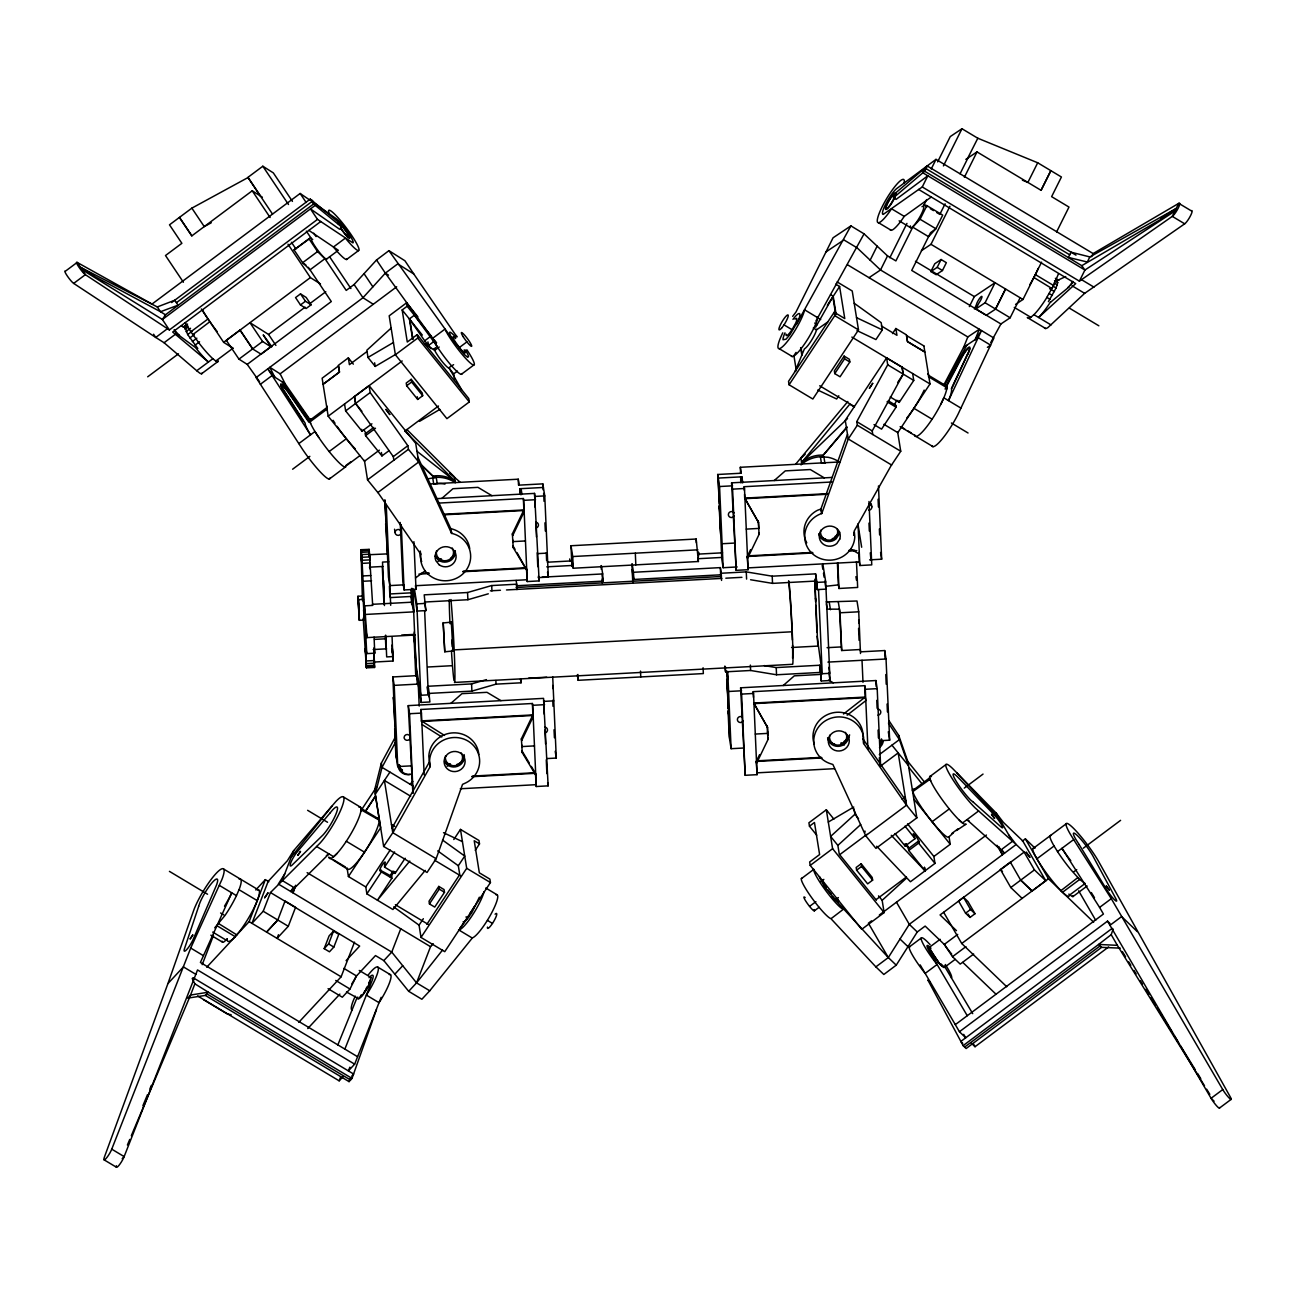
<?xml version="1.0" encoding="UTF-8"?>
<svg xmlns="http://www.w3.org/2000/svg" width="1296" height="1296" viewBox="0 0 1296 1296"><rect width="100%" height="100%" fill="white"/><g stroke="black" fill="none" stroke-linecap="round" stroke-linejoin="round"><path stroke-width="1.5" d="M420.017 551.513L420.017 555.514A25.078 23.992 -9.1 0 0 421.702 561.541M420.763 554.202L420.763 560.196A25.078 23.992 -9.1 0 0 460.841 575.618A25.078 23.992 -9.1 0 0 455.204 534.438L451.494 533.191L418.689 462.008L408.434 449.307L407.851 445.711L370.186 392.558L369.085 385.641L354.505 396.527L355.59 403.477L393.287 456.613L393.854 460.21L367.529 479.844L378.497 493.339L420.763 554.202L420.26 551.075M863.606 743.483L863.606 737.489A25.078 24.008 -9.1 0 0 823.527 722.066A25.078 24.008 -9.1 0 0 829.165 763.247L832.891 764.494L865.696 835.693L875.95 848.394L916.855 817.857L905.888 804.362L863.606 743.483L862.861 732.823A25.078 24.008 -9.1 0 0 832.34 712.93A25.078 24.008 -9.1 0 0 814.293 744.293M374.771 653.2L373.928 647.919L374.544 667.472L366.428 667.829L365.909 648.34L366.752 653.621L374.771 653.2L374.058 637.114M372.649 604.94L369.149 549.374L361.033 549.698L362.41 600.178M369.149 549.374L369.02 553.473M373.847 662.062L392.98 661.025L392.072 636.676M451.154 623.878L451.3 622.145L443.135 622.955L444.771 651.807L452.936 650.981L451.3 622.145M946.744 387.65L928.535 376.731L928.616 375.354A29.905 5.751 -59.1 0 0 927.709 373.961M946.631 389.318L946.825 386.273L928.616 375.354M360.823 811.393L361.017 808.331L379.226 819.25L379.031 822.312A29.905 5.735 -59 0 1 364.5 852.185A29.905 5.735 -59 0 1 347.944 869.341L347.053 867.964L348.413 876.533L365.78 886.95L366.881 893.867L392.915 909.5L425.234 870.377M965.763 824.321L956.545 830.509M312.725 239.42L312.19 239.063A12.539 1.75 53.2 0 0 311.866 240.845L312.773 242.66A12.539 1.75 53.2 0 0 320.647 253.838A12.539 1.75 53.2 0 0 326.576 259.087L326.673 258.568M904.09 183.011L904.284 182.201A25.078 4.811 -59.1 0 0 891.988 190.415A25.078 4.811 -59.1 0 0 877.311 219.915A25.078 4.811 -59.1 0 0 889.591 211.685L891.551 208.786L904.219 216.383L931.257 197.024M1048.415 301.693L1056.062 287.987L1057.73 282.577L1056.888 280.665L1065.717 276.566M395.507 736.776L381.348 763.133L374.609 789.993L361.276 810.146M388.12 553.862L369.02 554.72M392.98 661.025L392.024 645.019M444.771 651.807L443.232 622.566M479.342 897.205L471.728 912.87L459.724 928.357M816.658 329.281L816.124 331.177A12.539 2.414 -59.1 0 1 804.427 348.867L794.934 371.66M929.831 981.947L927.855 980.019L963.139 1045.629L1098.619 944.444L1111.207 934.659L1113.167 929.038M295.634 885.265L292.945 892.814L391.748 952.09L416.551 982.87L429.754 990.776L472.457 937.834A25.078 4.811 -59 0 0 490.957 914.182A25.078 4.811 -59 0 0 495.947 894.742M376.472 1009.584L352.01 1078.402L349.045 1081.625L205.319 995.425L187.693 998.147M436.136 858.73L462.542 784.372L466.123 782.719A25.078 24.008 -9.1 0 0 468.115 741.118A25.078 24.008 -9.1 0 0 429.575 760.768L430.11 766.746L393.368 831.854L383.648 846.45L427.048 872.467L436.136 858.73L392.769 832.68L384.41 780.451L389.934 772.108M821.648 513.751L820.903 509.053L847.487 434.29L845.251 420.325L886.61 357.874L902.065 367.157L903.199 374.107L872.224 430.92L872.791 434.533L900.736 451.251L891 465.847L854.258 530.939L854.793 536.917A25.078 23.992 -9.1 0 1 816.253 556.551A25.078 23.992 -9.1 0 1 818.246 514.966L821.842 513.329L848.248 438.971L857.336 425.234L856.753 421.637L887.711 364.792L886.61 357.874M167.929 983.567L104.425 1157.036A7.841 1.507 -59 0 0 105.964 1158.592A7.841 1.507 -59 0 0 111.748 1149.163L190.706 948.056L221.94 879.449A29.905 5.735 -59 0 0 216.076 873.472A29.905 5.735 -59 0 0 194.011 909.5L167.929 983.567L183.416 966.897L195.826 974.333L124.141 1156.599A7.841 1.507 -59 0 1 118.859 1165.477A7.841 1.507 -59 0 1 116.397 1165.752M1058.378 274.007L1053.567 285.509L1045.985 298.874A29.905 5.751 -59.1 0 1 1033.916 314.669L1030.822 317.309A29.905 5.751 -59.1 0 1 1027.291 317.455M349.045 1081.625L350.147 1078.726M192.181 978.431L194.87 983.81L190.561 995.053L131.301 1135.733M278.462 934.724L277.052 938.369L288.295 926.284L295.569 907.33L285.055 901.012L277.814 920.014L266.571 932.099L277.733 919.949M195.826 974.333L197.527 969.943L354.65 1064.162L381.154 997.321M224.516 906.147A29.905 5.735 -59 0 0 231.757 892.831L200.41 962.458L357.534 1056.694M202.192 964.661L213.467 935.437M236.812 934.886L218.732 923.643M206.728 967.237L249.14 921.634L265.356 879.628L268.823 881.717M263.218 911.25L270.459 892.539L319.934 843.194A29.905 5.751 -59 0 0 341.933 807.1A29.905 5.751 -59 0 0 335.729 801.673L293.56 850.775L287.356 860.755L268.191 881.329L251.975 923.335L263.218 911.25L288.295 926.284M326.349 855.522A29.905 5.751 -59 0 0 328.957 853.902L294.581 887.922L282.172 880.486L293.722 850.597M295.083 886.61L290.741 891.502L278.348 884.05L284.731 873.893M295.52 886.156L292.945 892.814L290.741 891.502L292.815 888.165M324.178 948.64L329.103 935.874L333.509 931.144L338.791 934.303L333.85 947.068L329.459 951.799L324.178 948.64L328.585 943.909L333.509 931.144M298.793 1022.333L341.123 976.795L354.521 942.111M197.575 995.911L339.163 1080.832L340.605 1077.089M400.739 928.795L391.748 952.09L383.843 960.595L375.484 955.573L356.497 975.953L349.985 989.01L342.322 997.223L328.066 988.686M383.843 960.595L408.694 991.31L416.551 982.87L430.531 946.679L433.253 943.747M344.866 1049.096L372.049 980.78A15.471 2.965 -59 0 0 369.02 977.686M349.871 1067.191L348.381 1070.885L354.65 1064.162M943.844 384.88L963.657 347.296L967.82 336.96L979.322 329.265L993.919 338.029L958.003 414.315A29.905 5.735 -59 0 1 931.873 445.759M337.689 1045.289L356.902 998.017M142.884 1105.731L147.517 1094.602M149.834 1089.045L151.373 1085.335M127.413 1144.984L129.746 1139.443M214.731 927.839L225.034 915.397A29.905 5.735 -59 0 0 236.455 895.649L239.031 889.704A29.905 5.735 -59 0 0 239.08 879.028M940.912 404.044L943.812 397.807L960.903 408.078M951.961 388.201L968.873 351.41A10.125 1.944 -59 0 0 968.695 347.279A10.125 1.944 -59 0 0 962.215 355.703L945.934 386.224M945.092 389.124L946.696 385.706M967.918 353.452L951.394 388.525A29.905 5.735 -59 0 1 948.51 400.626L981.509 330.577L974.997 339.892L978.253 337.705L990.662 345.157L987.39 347.328M517.072 552.744L526.743 570.143L513.2 547.609L512.39 533.822L523.876 509.944L523.373 498.539L437.756 503.14M471.744 776.725L535.459 773.307L535.75 775.105L522.223 752.571L521.397 738.785L532.899 714.906L532.397 703.501L420.876 709.479L421.378 720.884L444.512 735.431M750.562 549.682L747.274 556.502L748.067 569.705L736.177 570.337L731.592 482.841L832.016 477.446M744.536 494.294L744.698 498.101L758.533 522.434L759.051 534.422L747.565 558.301L747.274 556.502L812.981 552.987M759.569 754.645L756.281 761.465L757.075 774.668L745.184 775.3L740.599 687.803L875.902 680.546L877.198 688.646L880.6 765.887M847.163 715.198L865.809 700.666L865.242 697.07L753.721 703.048L767.54 727.396L768.074 739.384L756.572 763.263L756.281 761.465L822.004 757.933M784.987 332.845A15.682 3.013 -59 0 0 783.027 339.763L786.008 339.212L789.977 334.643L797.947 321.165A15.682 3.013 -59 0 0 792.958 319.367M394.34 871.609L391.457 875.48L393.336 871.252M1191.186 210.778L1178.777 203.342L1093.127 253.562L936.004 159.376L897.205 188.195A15.471 2.965 -59.1 0 0 886.318 202.937A15.471 2.965 -59.1 0 0 883.224 214.407L922.266 186.964L927.823 175.786L896.087 199.39L893.446 197.802L896.071 192.569L927.304 166.018L1075.988 255.15M931.257 168.95L936.004 159.376M922.266 186.964L1079.39 281.151L1084.914 270.022L1174.937 211.086L1081.787 265.664L924.68 171.25L893.446 197.802M1091.54 256.754L1093.127 253.562M792.682 316.37L795.955 312.077L833.053 237.8L850.905 225.877L864.059 233.847L887.533 255.911L895.892 260.917L912.724 227.156L920.063 219.251L926.867 205.627L942.694 215.12L935.906 228.744L928.568 236.666L912.724 227.156M850.905 225.877L796.311 324.518M864.059 233.847L815.881 321.1M870.151 260.172L877.149 246.143M887.533 255.911L880.519 269.973L869.033 277.684M889.817 257.758L906.957 223.398M937.624 161.903L950.26 136.582L961.972 128.741L977.816 138.235L967.788 158.031M927.158 206.793L923.999 204.898L926.64 199.584M943.423 165.92L961.972 128.741M945.108 203.796L939.827 214.391L936.652 212.495M960.077 173.777L968.015 157.869M921.424 250.711L930.982 244.312L949.936 206.258M964.37 177.277L977.006 151.907L1041.061 190.318L1050.862 170.667L1041.077 190.318M930.884 271.561L934.789 263.736L941.09 259.508L946.355 262.683L942.467 270.508L936.166 274.72L930.884 271.561L937.186 267.349L941.09 259.508M1056.596 231.935L1068.989 207.068L1051.623 196.652L1061.424 177.001L1037.707 162.778L1027.89 182.412L1022.431 180.209M969.343 306.601L974.333 296.59L995.053 282.722L985.09 302.746L975.791 309.031L986.305 315.333M974.414 309.031L976.439 304.657A5.135 0.988 -59.1 0 1 979.452 298.615A5.135 0.988 -59.1 0 1 981.963 296.93A5.135 0.988 -59.1 0 1 978.95 302.972L975.791 309.031M995.555 309.015L1005.55 289.008L995.636 309.08L986.224 315.284M1020.13 297.772L1010.151 317.779L1000.917 323.968L990.727 342.533M1015.578 304.414L1022.981 299.457L1041.563 262.148M1089.855 256.932L1087.312 262.019L1068.406 257.434L1071.047 252.185L1089.855 256.932L1176.233 208.478L1160.892 218.214M925.182 167.395L922.541 172.627L1084.914 270.022L1081.787 265.664M924.68 171.25L927.304 166.018M946.193 387.083L961.292 358.49A9.493 1.831 -59.1 0 1 968.517 348.381A9.493 1.831 -59.1 0 1 967.869 354.083M815.654 327.208L833.182 296.185L830.542 294.613M1038.209 268.385A29.905 5.751 -59.1 0 1 1035.358 274.59L1031.81 281.264A29.905 5.751 -59.1 0 1 1029.834 284.634M396.187 740.988L382.028 767.362L375.289 794.221L384.41 780.451L410.67 796.23M944.395 385.447L966.735 345.416L963.511 347.571M392.024 828.014L429.365 762.064L428.83 756.086A25.078 24.008 -9.1 0 1 453.373 732.856A25.078 24.008 -9.1 0 1 478.823 754.499M802.305 878.299A25.078 3.499 53.2 0 0 811.199 897.01A25.078 3.499 53.2 0 0 830.882 918.605L875.869 966.865L888.311 957.566L909.29 924.34L1016.177 844.49L1024.148 852.12L1034.435 869.891L1045.775 880.762L1032.021 891.032L1020.681 880.162L1010.345 862.115L1000.431 869.519L1010.799 887.533L1022.139 898.403M875.869 966.865L883.823 974.479L896.233 965.164L917.26 931.986L925.15 926.089L944.282 944.428L952.495 956.691L960.223 964.094L973.652 954.05M317.504 219.397L310.473 208.899L339.584 229.23L342.063 227.383L313.551 204.023L165.451 314.798L162.389 319.496L169.371 329.945L317.504 219.397L352.885 242.854A15.471 2.171 53.3 0 0 347.522 231.838A15.471 2.171 53.3 0 0 335.713 218.311L314.782 203.569M892.523 333.59L895.844 328.504L906.406 334.838L907.492 341.626L924.858 352.042L929.993 383.94L897.82 432.637L883.921 424.31M405.146 858.244L395.069 873.423L384.556 867.121L384.604 864.513A5.135 0.988 -59 0 0 384.264 862.439A5.135 0.988 -59 0 0 380.36 868.352A5.135 0.988 -59 0 0 380.684 870.442L391.603 876.339L391.894 878.218L377.428 900.185L409.811 861.046M897.626 382.563L903.199 374.107L902.081 367.205M375.565 796.003L365.569 811.118L375.516 795.955L380.603 827.836L348.413 876.533M347.215 868.968L329.249 857.66M379.388 820.271L360.936 809.725M365.78 886.95L390.193 850.014M366.881 893.867L381.38 871.916L381.089 870.037M384.556 867.121L394.6 851.909M453.811 839.516L460.485 829.408L478.969 840.488L479.504 843.907L475.227 850.37M438.793 886.415L429.025 901.222L429.446 903.911L434.727 907.087L444.512 892.28L444.074 889.574L438.793 886.415L439.231 889.121L429.446 903.911M796.052 352.382L793.913 355.622L796.343 370.721M827.334 305.273L839.597 286.497L835.628 284.116M479.504 843.907L474.223 840.731L479.342 872.807L489.888 879.125L490.439 882.544L444.755 951.669L421.006 937.429L419.062 925.166L423.338 918.702M426.87 924.307L459.74 874.589L458.33 865.744L464.729 856.057L442.535 840.051M421.006 937.429L466.69 868.304L460.485 829.408M839.597 286.497L844.765 318.573L834.203 312.239L788.535 381.364L789.086 384.782L812.835 399.022L858.503 329.897L852.233 290.984L837.119 281.929M789.086 384.782L834.754 315.657L834.203 312.239M844.117 356.108L834.349 370.915L834.77 373.621L840.051 376.78L849.836 361.973L849.398 359.284L844.117 356.108L844.555 358.814L834.77 373.621M838.804 395.75L836.665 398.99L817.744 390.031M854.21 303.248L881.183 322.672L882.333 329.864L875.934 339.568L856.996 330.61M888.262 400.804L895.763 405.308L896.071 407.187L881.572 429.138L874.022 424.618M890.239 396.997L899.246 402.392L913.745 380.441L912.643 373.523M376.634 786.931L374.609 789.993L383.648 846.45M904.219 216.383L902.259 219.283A25.078 4.811 -59.1 0 1 890.125 229.619M364.824 990.646L363.787 993.497M197.802 348.478L187.677 334.562L185.085 327.418L181.456 325.847M416.551 982.87L442.503 950.098M291.195 857.11L331.808 806.339M847.843 401.485L795.793 464.033M847.292 427.178L823.203 455.123A29.905 28.609 -9.1 0 0 801.592 462.559L849.787 404.19L854.469 407.009M822.474 456.192L846.709 427.097M463.045 921.861A15.682 3.013 -59 0 0 465.556 920.565L469.525 916.013M227.124 939.163A29.905 5.735 -59 0 0 235.175 936.652L239.063 932.051A29.905 5.735 -59 0 0 256.073 903.49A29.905 5.735 -59 0 0 257.288 889.963M457.245 336.814A25.078 3.499 53.2 0 0 455.285 334.465L413.797 273.991L397.775 263.849L385.349 273.132L362.977 297.74L256.073 377.59L302.616 449.469A29.905 4.18 53.2 0 0 329.881 478.046M324.956 258.682L310.036 269.827L302.632 262.715L294.046 249.917L308.966 238.756L317.552 251.57L324.956 258.682L346.226 290.401L354.1 284.521L376.537 259.994L388.93 250.663L404.935 260.771L413.797 273.991M205.319 995.425L208.283 992.201L352.01 1078.402M351.686 1076.198L353.662 1074.06L193.007 977.67M188.649 997.126L190.561 995.053L208.283 992.201L194.87 983.81M255.766 889.947L265.356 879.628M222.199 941.204A14.013 2.689 -59 0 0 225.974 940.021L227.205 938.693M122.164 1158.737L124.141 1156.599L111.748 1149.163M429.754 990.776L421.864 999.265L408.694 991.31M346.097 960.628L359.656 946.08L270.459 892.539M307.751 1028.57L339.876 994.097M394.843 974.187L402.732 965.714M339.163 1080.832L342.922 1076.798M391.603 876.339L391.198 876.744A5.135 0.988 -59 0 1 390.712 877.1M895.763 405.308L895.374 405.713A5.135 0.988 -59.1 0 1 894.888 406.069M337.041 853.465L333.655 856.721L316.564 846.466M410.022 784.177L412.889 781.423M805.221 454.183L800.912 458.314L801.835 464.162M801.592 462.559L847.535 418.511M918.589 189.427L1075.712 283.613L1038.614 317.488A29.905 5.751 -59.1 0 0 1050.683 301.693M1044.398 327.694A29.905 5.751 -59.1 0 0 1047.913 327.564L1084.655 293.35L1184.69 223.819A7.841 1.507 -59.1 0 0 1190.198 216.351A7.841 1.507 -59.1 0 0 1191.769 210.535M391.133 328.082L366.833 350.244L367.983 357.453L375.208 366.428L395.572 354.44M854.048 808.85L854.923 814.261L830.623 836.422L837.864 845.397L839.29 854.226L876.355 900.202M837.864 845.397L860.722 824.531M816.707 835.175L809.465 826.2L814.455 822.49L819.607 854.55L809.66 861.986L810.211 865.404L861.743 929.313L884.131 912.595L882.155 900.331L906.455 878.153M441.871 498.377L452.936 488.705L477.981 487.361L491.929 495.688M450.878 703.339L461.959 693.668L486.988 692.323L500.953 700.65M774.214 480.557L785.279 470.885L810.308 469.541L824.272 477.868M783.221 685.519L794.302 675.848L819.331 674.503M1067.677 287.647L1068.698 286.772A10.125 1.944 -59.1 0 0 1072.78 281.41M1050.538 302.243L1068.439 287.453A9.493 1.831 -59.1 0 0 1069.427 286.61M843.485 714.031L865.242 697.07L864.74 685.681L753.219 691.659L753.462 697.361M309.922 200.135L300.137 193.477L152.021 304.042L77.161 262.424L65.464 271.156A7.841 1.102 53.3 0 0 67.133 275.74A7.841 1.102 53.3 0 0 73.678 283.403L85.358 274.671L169.371 329.945M260.285 195.826L248.103 177.503L191.857 208.138L169.501 224.824L181.877 243.308L165.499 255.523L183.4 282.236M272.516 214.083L247.909 177.374L262.829 166.228L273.326 172.886L292.442 201.382M191.824 235.872L179.447 217.404L191.84 235.856L252.218 190.787L262.359 197.203M171.639 302.567L310.246 199.114L338.758 222.458L342.063 227.383M176.402 302.713L311.899 201.577M167.427 328.714L155.747 337.446L73.678 283.403M320.809 221.486L172.676 332.035L208.413 362.021A29.905 4.18 53.3 0 1 195.485 347.555L178.718 335.178A9.493 1.328 53.3 0 1 175.171 331.679M183.449 327.078L186.365 324.907M183.238 327.321L187.596 324.065M153.576 334.206L155.747 337.446L164.074 342.727L175.77 333.995M184.696 327.953L187.693 325.701M185.02 329.395L188.017 327.143M294.046 249.917L310.813 237.784L306.342 231.125M186.041 331.646L190.544 328.277M218.327 360.839A29.905 4.18 53.3 0 1 215.784 361.033L212.852 358.717A29.905 4.18 53.3 0 1 199.908 344.25L190.836 331.776L208.008 318.962A29.905 4.18 53.3 0 1 202.257 309.631M187.677 334.562L192.197 331.193M192.829 334.611L209.839 321.716M189.848 337.932L194.351 334.579M192.359 341.545L196.862 338.175M147.679 376.812L178.475 353.824M317.552 251.57L302.632 262.715L305.888 264.967M195.08 345.141L199.584 341.771M326.576 259.087L337.462 250.954M201.301 308.95L223.657 342.338L310.376 277.587L320.517 284.002M164.074 342.727L196.733 370.737L212.852 358.717M300.526 293.868L295.553 297.578L300.478 304.949L306.131 308.513L311.105 304.803L306.18 297.448L300.526 293.868L305.451 301.223L311.105 304.803M346.567 259.508L358.506 250.598M215.784 361.033L232.956 348.219A29.905 4.18 53.3 0 1 230.008 345.902M201.544 373.783L217.663 361.746M300.478 304.949L305.451 301.223M240.019 330.107L252.623 348.932L261.079 354.164L270.913 346.826L262.586 341.496L249.982 322.688L268.564 334.449L305.111 307.152M309.89 303.588L325.782 291.73M252.704 348.867L240.084 330.059L226.33 340.346L238.95 359.138L262.586 341.496M238.95 359.138L247.228 364.387L331.306 301.547L308.351 267.332M260.35 384.313L272.047 375.581L274.963 377.428L267.77 368.858L310.522 434.84A29.905 4.18 53.2 0 1 305.143 423.176L282.496 388.217A10.125 1.409 53.2 0 1 281.491 384.134A10.125 1.409 53.2 0 1 288.425 391.829L309.566 422.075M310.019 419.596L285.088 383.697L274.784 377.168L269.843 367.319L280.147 373.847L396.689 286.789M406.604 302.81L389.189 315.819L395.377 354.748L446.909 418.657L469.298 401.938L468.763 398.52L417.231 334.611L407.284 342.031L402.165 309.955L407.138 306.245L406.604 302.81L417.911 316.84M353.338 364.144L348.332 357.874L338.386 365.31L339.455 372.098L323.093 384.313L328.18 416.21L364.484 461.246L379.355 450.133M412.598 339.034L409.406 318.913L414.38 315.203L437.287 346.518M366.898 351.605L349.418 364.662L348.332 357.874M395.377 354.748L417.766 338.029L417.231 334.611M327.062 406.166A29.905 4.18 53.3 0 0 326.803 407.624L309.647 420.439L310.619 423.436M310.084 421.799L327.24 408.985L326.803 407.624M409.406 318.913L424.699 340.783L429.673 337.073M328.18 416.21L402.181 360.968M298.841 443.588L314.96 431.536L318.735 437.416M370.186 392.558L345.643 410.913L362.005 431.212L371.92 423.808M433.561 349.304L436.039 347.441M439.182 347.02L434.711 350.357L424.456 343.57M411.205 379.323L406.231 383.049L406.652 385.754L417.701 399.443L422.674 395.717L422.237 393.012L411.205 379.323L411.642 382.028L422.674 395.717M292.621 469.217L309.857 456.338M406.652 385.754L411.642 382.028M458.978 347.798L466.9 341.885M329.168 451.543L346.324 438.728M434.419 349.79L435.326 351.605A12.539 1.75 53.3 0 0 448.497 367.951L453.6 364.678M389.059 450.635L381.947 455.933L365.585 435.65L365.278 433.755L373.783 427.421M365.585 435.65L375.5 428.247M454.604 379.517L453.697 373.864L457.423 371.077M461.344 374.317L473.769 365.035M345.951 465.475L350.633 461.975M347.393 464.972L359.867 455.641M329.281 479.066L345.4 467.014M405.097 430.92L438.485 406.004M393.287 456.613L407.851 445.711M393.854 460.21L408.434 449.307M879.32 754.628L899.392 739.611L898.727 735.383L888.878 720.56M881.15 765.628L898.177 752.895L908.464 765.628L899.392 739.611L888.457 723.119M833.879 819.137L826.33 809.773L808.915 822.782L809.465 826.2M810.211 865.404L832.599 848.686L826.33 809.773M929.783 776.628L945.902 764.591M953.419 832.842L948.607 837.135A29.905 4.163 53.2 0 1 932.099 821.745A29.905 4.163 53.2 0 1 913.534 793.638L912.562 790.657L929.718 777.827L930.69 780.824M902.146 799.178L905.24 796.862M930.155 779.188L912.724 791.662M801.398 878.623L813.823 869.324A25.078 3.499 53.2 0 0 825.552 890.352A25.078 3.499 53.2 0 0 843.323 909.306L831.352 918.443M839.938 854.501L866.959 834.316M865.696 835.693L906.568 805.124L898.177 752.895L891.94 745.184M820.87 881.62L823.851 879.385M861.16 863.752L856.17 867.478L856.607 870.183L867.656 883.856L872.629 880.146L872.192 877.441L861.16 863.752L861.581 866.457L872.629 880.146M964.256 788.114L983.032 774.085M856.607 870.183L861.581 866.457M809.563 906.406L815.897 901.676M932.099 821.745L949.255 808.931M814.342 910.845L819.088 907.297M895.05 833.587L905.143 846.061L915.041 838.658L913.259 833.684L916.11 836.325L919.415 841.93L918.329 841.217L908.415 848.621L908.723 850.5L925.036 870.831L934.983 863.395L933.881 856.478L907.589 823.883M835.385 899.829L838.366 897.61M908.723 850.5L918.621 843.097L918.329 841.217M999.686 819.202L1008.839 835.045L1016.177 844.49L978.626 810.956L962.507 822.992L959.202 820.093M951.977 833.344L958.23 828.695M876.242 899.521L906.439 876.971M933.881 856.478L950.243 844.263L949.028 836.681M871.528 920.857L868.401 923.189L888.311 957.566L896.233 965.164M879.32 915.025L986.418 835.029M1022.382 841.088L1025.363 838.868L1035.018 848.151M963.544 897.35L958.57 901.06L965.585 913.194L970.024 917.438L974.997 913.729L967.982 901.611L963.544 897.35L970.558 909.468L974.997 913.729M1024.148 852.12L940.07 914.944L956.464 930.658M1032.863 848.669L1066.154 823.819M909.274 946.971L921.213 938.045M1036.897 858.811L1054.069 845.996A29.905 4.163 53.2 0 1 1051.105 835.483M965.585 913.194L970.558 909.468M929.264 947.408L940.151 939.292M1085.173 883.548L1079.681 879.466L1071.112 870.021A29.905 4.163 53.2 0 1 1057.536 851.618L1073.655 839.581L1070.188 833.96A29.905 4.163 53.2 0 1 1072.715 827.528A29.905 4.163 53.2 0 1 1098.344 860.998L1230.147 1096.659A7.841 1.085 53.2 0 1 1229.483 1098.344A7.841 1.085 53.2 0 1 1222.76 1089.563L1111.288 898.679L1073.655 839.581M1010.799 887.533L1034.435 869.891M944.282 944.428L957.712 934.4M1083.326 848.183L1120.603 820.336M943.666 912.303L961.729 943.504L1048.448 878.753L1093.662 922.185M952.495 956.691L965.925 946.647M955.152 959.38L944.282 967.513A12.539 1.75 53.2 0 0 943.974 965.65M1073.736 871.852L1076.733 869.6M1077.851 877.57L1060.873 890.692M1033.949 848.297A29.905 4.163 53.2 0 0 1038.533 861.532A29.905 4.163 53.2 0 0 1058.492 888.1L1062.526 892.28L1079.681 879.466M1084.055 884.277L1070.01 894.758A14.013 1.96 53.2 0 0 1073.023 895.568M1073.088 896.492L1087.133 886.01M963.706 1034.37L965.731 1037.772L959.429 1031.729L955.314 1024.634L1103.431 914.036L1099.591 907.411L1111.288 898.679M959.429 1031.729L1107.529 921.132L1110.056 923.546M1219.471 1107.529A7.841 1.085 53.2 0 1 1216.733 1105.974A7.841 1.085 53.2 0 1 1211.08 1098.295L1109.959 925.312L1121.639 916.58L1137.256 931.581M1112.211 928.357L960.757 1041.498L962.75 1043.426M963.139 1045.629L964.629 1047.071L1100.11 945.902M1120.262 948.137L1101.616 947.36L966.119 1048.529L964.629 1047.071M971.239 1043.102L975.029 1046.714L1108.647 946.939M1222.76 1089.563L1211.08 1098.295L1214.077 1101.179M1219.504 1108.048L1231.2 1099.316M377.816 492.577L418.689 462.008L415.708 443.362L369.085 385.641M415.514 577.935L425.201 570.791M438.113 561.265L441.353 558.884L441.499 559.791L438.421 558.754A12.539 12.004 -9.1 0 1 435.748 556.972M447.136 766.228L450.36 763.846L450.506 764.753L447.428 763.7A12.539 12.004 -9.1 0 1 444.755 761.935M922.023 206.744L922.606 206.323A12.539 2.414 -59 0 1 923.724 208.04L923.189 209.92A12.539 2.414 -59 0 1 916.742 221.859A12.539 2.414 -59 0 1 910.683 227.756L899.132 220.822M827.788 321.943L816.48 329.881L813.321 327.985M1079.39 281.151L1172.297 216.383A7.841 1.507 -59.1 0 0 1178.258 208.04A7.841 1.507 -59.1 0 0 1178.777 203.342L1172.297 216.383L1184.69 223.819M977.816 138.235L1037.707 162.778M965.844 159.376L977.006 151.907M1033.9 277.506L1051.947 288.538M963.657 347.296L975.143 339.617L979.322 329.265L880.519 269.973L857.093 247.828L843.89 239.922L826.038 251.878M367.983 357.453L393.433 342.484M419.515 421.362L439.862 409.39M828.306 822.037L853.756 807.052M211.28 222.766L204.25 226.589L191.857 208.138M308.966 238.756L310.813 237.784M832.113 538.844L835.094 537.467A12.539 12.004 -9.1 0 0 839.484 532.834M94.057 275.465L80.384 267.251L157.286 306.941L174.749 300.251L178.07 305.192L160.51 311.72L82.021 269.698L162.389 319.496L315.446 205.189L312.142 200.264M820.903 509.053L817.501 510.284A25.078 23.992 -9.1 0 0 806.76 542.797M951.377 977.816L951.604 977.735A25.078 3.499 53.2 0 0 945.302 964.516M826.151 586.246L838.382 584.885L838.966 588.481L857.66 587.444L856.462 561.638M413.618 589.21L417.118 611.064L425.882 610.594L424.197 594.848L467.564 592.515L491.702 585.549L516.731 584.204L516.958 589.599M425.882 610.594L424.521 602.041L467.888 599.724L488.3 593.811M412.695 589.275L416.372 672.656L421.135 702.448L429.899 701.978L428.215 686.248L471.582 683.915L486.437 679.622M428.296 688.046L428.539 693.441L471.906 691.108L496.028 684.142L521.057 682.798L520.911 679.201M346.502 992.023L358.862 998.795A12.539 2.414 -59 0 0 363.236 994.275L368.291 986.175L371.174 977.945A12.539 2.414 -59 0 0 369.976 977.524M428.539 478.726L436.217 477.333L437.222 483.554A29.905 28.625 -9.1 0 1 444.982 484.105M432.734 477.965L433.723 484.186L437.222 483.554M545.13 732.92L545.308 732.888A3.143 2.997 -9.3 0 0 545.049 727.088M632.14 563.938L633.485 572.281L720.349 567.616L721.24 573.237L746.269 571.892L772.205 576.185L815.573 573.853L817.258 589.599L826.022 589.129L824.758 581.175M764.251 665.593L776.223 667.57L819.59 665.253L820.967 673.79L829.732 673.321L828.776 667.375M826.006 601.927L856.996 601.004L858.73 611.809L860.479 653.524M826.297 603.725L827.156 609.136L839.452 609.185L841.671 650.527L860.301 649.523L860.674 651.839L884.698 650.56L886.043 659L889.655 740.194L880.178 740.696M396.382 758.128L392.85 676.949L416.875 675.637L417.231 683.64M429.948 483.943L518.254 479.196L519.21 485.125L542.797 483.862L544.774 495.898L548.338 577.093L538.294 577.627M740.583 473.202L740.324 467.289L839.938 461.943M719.393 503.836L717.692 474.482L741.28 473.218L740.324 467.289M519.955 492.674L519.777 488.722L543.413 487.458M742.802 482.776L741.863 476.815L718.227 478.078L721.807 559.273L723.152 567.713L737.197 566.951M436.055 498.685L534.551 493.403L539.136 580.9L527.245 581.548L526.451 568.345L462.721 571.763M535.459 496.4L544.774 495.898M717.692 474.482L719.572 486.518L732.613 485.822M744.374 490.504L744.196 486.697L831.821 481.999M523.373 498.539L523.665 500.337L535.556 499.705M731.592 482.841L732.596 489.143L744.487 488.495L748.067 569.705M444.625 514.188L523.876 509.944L524.167 511.742L512.681 535.621L512.39 533.822M827.998 493.63L744.698 498.101L758.533 522.434M444.641 514.787L523.276 510.575M745.362 498.668L828.014 494.23M525.447 540.95L512.941 541.615L512.649 539.816M746.269 529.108L758.792 528.428L758.241 520.636M360.985 550.379L368.987 549.958M361.147 549.796L361.292 550.703L369.295 550.282M361.292 550.703L361.454 552.339L369.473 551.902M361.454 552.339L361.649 554.575L369.652 554.153M571.909 566.401L571.001 545.746L696.163 539.023L698.414 561.508L573.253 568.231L572.103 561.022L572.281 565.056M361.649 554.575L361.827 557.296L369.846 556.859M361.827 557.296L362.021 560.277L370.024 559.856M537.97 553.603L547.268 553.1M722.099 543.737L735.124 543.04M366.752 653.621L362.183 563.355L370.186 562.918M388.768 561.767L382.514 562.091L384.426 605.556M369.392 567.178L382.984 566.465M571.001 545.746L572.735 556.535L697.896 549.828M547.301 562.221L571.471 560.909M698.382 554.105L722.552 552.809M362.734 575.959L370.737 575.521M420.957 573.415L429.025 572.978M463.288 571.131L525.803 567.778M747.873 555.871L812.398 552.42M848.686 550.46L854.728 550.136M546.782 566.838L572.929 565.429M698.252 558.706L722.39 557.41M418.916 574.112L428.879 573.577M848.831 551.059L856.802 550.638M363.577 581.24L371.579 580.819M542.084 577.174L602.689 573.934L603.013 581.126L516.148 585.776M403.866 584.836L389.821 585.598L388.46 577.141L385.025 499.916M869.616 559.856L881.653 559.208L878.477 485.935M526.954 579.749L415.433 585.727L416.016 589.324L404.125 589.955L402.829 581.872L400.205 522.45M747.776 567.907L859.297 561.913L859.864 565.526L871.754 564.878L868.968 501.503M632.189 569.462L633.793 579.474L720.657 574.808L721.256 578.551M389.416 586.019L389.772 593.973L411.35 592.823M516.067 587.509L721.321 576.493M362.945 595.998L357.939 596.273L359.381 620.33L364.387 620.055L362.945 595.998L363.172 601.182M490.39 590.814L500.45 590.279M506.493 589.955L721.807 578.405M725.825 578.194L741.928 577.319M412.355 606.042L411.269 596.452L390.355 597.586L389.772 593.973M363.479 599.368L358.474 599.643L357.939 596.273L359.381 620.33L358.474 599.643L358.846 616.961M412.193 602.17L372.487 604.309L372.665 605.41L364.662 605.848L367.043 637.6L415.141 635.024M750.578 579.749L772.529 583.378L815.897 581.045M414.574 589.955L416.81 603.871L425.574 603.401M815.573 573.853L816.95 582.406L825.714 581.936L830.039 680.53L821.275 680.999L819.59 665.253M366.039 614.417L414.121 611.842M401.679 635.056L413.537 634.424M374.528 639.398L386.159 638.766M373.199 649.539L386.581 648.826M454.167 649.895L792.229 631.768M366.476 660.96L374.479 660.539M366.557 663.584L374.576 663.147M366.606 665.707L374.609 665.269M363.204 618.208L366.298 666.97L370.3 666.743M366.59 667.181L374.609 666.743M427.939 667.003L452.142 665.69M791.564 647.498L817.792 646.088L814.844 579.215M827.091 647.676L841.104 646.931M392.85 676.949L394.211 685.373L418.235 684.077L419.207 706.077M528.638 678.164L546.701 677.192M827.901 662.11L886.043 659M724.675 666.209L725.582 671.83L750.611 670.486L776.547 674.779L819.914 672.446M577.319 674.892L578.178 680.303L703.339 673.58L703.08 667.748M412.873 793.298L408.256 705.623L543.559 698.366L548.143 785.862L536.252 786.51L535.459 773.307M544.466 701.347L553.781 700.861M728.595 691.481L741.62 690.784M532.397 703.501L532.688 705.299L544.579 704.668M740.599 687.803L741.62 694.105L753.511 693.457L757.075 774.668M408.256 705.623L409.568 713.723L421.459 713.092L424.165 774.83M864.74 685.681L865.307 689.278L877.198 688.646M421.378 720.884L532.899 714.906L533.191 716.704L521.689 740.583L521.397 738.785M421.411 721.483L532.3 715.538M754.369 703.615L865.258 697.669M534.47 745.897L521.948 746.577L521.656 744.779M755.293 734.054L767.799 733.39L767.524 731.592M546.993 758.565L556.292 758.063L552.712 676.868M728.66 714.436L728.077 710.856L729.211 736.646L731.106 748.699L744.131 747.986M395.248 732.321L394.681 728.741L395.815 754.531L397.742 766.568L411.026 765.871M472.311 776.093L534.811 772.74M756.88 760.833L821.405 757.366M460.291 788.762L535.961 784.696M756.783 772.853L834.446 768.69M838.301 601.976L840.035 612.781L858.73 611.809M429.592 694.786L420.827 695.255L416.048 665.447M1204.519 1085.773L1117.363 945.335L1098.619 944.444L1101.616 947.36M824.872 462.753L821.372 462.947L820.384 456.743L828.144 457.294A29.905 28.625 -9.1 0 1 838.804 461.668M535.864 522.126L536.042 522.142A3.143 2.997 -9.3 0 1 536.285 527.926M943.763 967.448L943.65 967.432A12.539 1.75 53.2 0 1 939.308 963.382L929.151 948.024A12.539 1.75 53.2 0 1 930.982 948.251M352.058 1009.957L351.734 1009.908A25.078 4.811 -59 0 1 355.266 996.154M231.174 1014.736L227.302 1013.942L203.585 999.718M417.944 457.326L450.733 528.509L454.459 529.756A25.078 23.992 -9.1 0 1 469.703 548.613M923.999 204.898L926.867 205.627M856.526 317.65L882.333 329.864M443.507 832.696L462.445 841.655M850.808 549.067L859.361 554.121M844.409 744.925L840.991 742.9L841.136 743.791L844.101 742.43A12.539 12.004 -9.1 0 0 849.609 734.832M891.616 465.021L848.248 438.971L847.487 434.29M828.63 680.044L833.279 682.83M925.992 168.626L1069.718 254.81M1081.561 279.693L1093.97 287.129M1072.262 285.914L1084.655 293.35M1055.365 278.3L1058.848 280.357M1054.539 280.665L1057.73 282.577M930.317 208.688L933.493 210.6M1054.004 283.014L1057.196 284.926M1035.358 274.59L1053.567 285.509M1052.87 286.076L1056.062 287.987M1049.63 288.7L1054.409 291.568M1049.177 293.512L1052.368 295.423M1069.378 308.124L1098.846 325.798M1046.844 297.383L1050.035 299.295M930.982 244.312L1022.981 299.457M1033.916 314.669L1051.024 324.923M878.51 222.701L891.178 230.299M1014.266 307.395L1030.822 317.309M1028.554 318.265L1045.661 328.52M937.186 267.349L942.467 270.508M985.09 302.746L1010.151 317.779M915.462 261.29L974.333 296.59M1000.917 323.968L911.72 270.427L930.544 232.681L935.906 228.744L920.063 219.251M847.503 264.773L967.82 336.96M881.361 325.96L896.945 335.291L895.844 328.504M834.754 315.657L858.503 329.897M851.861 337.09L929.993 383.94M816.755 317.18L820.708 319.545M913.745 380.441L887.711 364.792M814.698 323.077L817.339 324.648M844.555 358.814L849.836 361.973M951.394 422.998L968.047 432.994M783.999 324.875L792.391 329.913M913.907 408.289L932.116 419.207M887.063 401.792L896.071 407.187M901.4 427.032L904.705 429.008M908.026 431.001L911.331 432.994M900.153 426.676L915.057 435.602M915.98 436.412L933.071 446.683M819.688 385.787L854.323 406.555M466.69 868.304L490.439 882.544M343.391 796.91L360.482 807.165M485.757 888.003L497.291 894.92M434.5 860.155L460.469 875.74M307.622 810.308L327.548 822.263M439.231 889.121L444.512 892.28M487.426 920.387L492.464 923.416M346.307 841.266L364.5 852.185M381.38 871.916L391.894 878.218M458.573 929.815L471.76 937.737M333.801 860.009L345.4 866.959M395.377 904.705L428.279 924.437M307.136 872.645L430.531 946.679M223.576 869L258.892 890.174M377.914 967.189L390.582 974.786M239.031 889.704L257.24 900.623M328.585 943.909L333.85 947.068M219.364 885.395L236.455 895.649M359.251 970.445L370.802 977.362M343.829 968.355L356.497 975.953M169.42 871.366L207.571 894.24M249.14 921.634L341.123 976.795M335.729 980.456L349.985 989.01M220.595 912.983L223.787 914.895M216.967 925.733L235.175 936.652M212.722 932.083L225.974 940.021M210.859 935.177L222.458 942.127M190.706 948.056L203.099 955.492M206.793 993.821L350.519 1080.005M103.988 1159.774L116.397 1167.21M779.171 348.656L792.358 356.562M856.753 421.637L872.224 430.92M857.336 425.234L872.791 434.533M413.149 786.056L382.028 767.362L381.348 763.133M391.457 824.418L394.729 826.394M165.451 314.798L160.51 311.72L157.286 306.941M421.945 724.48L441.79 736.954M285.266 383.956L282.382 382.126L310.457 421.135M376.537 259.994L385.349 273.132L388.508 275.141M373.28 304.268L362.977 297.74L354.1 284.521M223.657 342.338L232.956 348.219M308.869 230.396L338.337 250.29M366.12 434.435L365.278 433.755M909.257 849.285L908.415 848.621M374.544 667.472L373.945 662.71M437.708 850.889L458.33 865.744M393.676 906.892L419.062 925.166M449.615 473.153L459.983 482.031M416.875 451.186L455.058 481.14A29.905 28.609 -9.1 0 0 432.896 476.069L421.232 464.924M179.512 335.275L178.54 334.514A10.125 1.409 53.3 0 1 174.166 329.621M196.733 370.737L199.665 373.054A29.905 4.18 53.3 0 0 202.208 372.875M978.626 810.956L975.321 808.056A29.905 4.18 53.2 0 1 949.725 774.506A29.905 4.18 53.2 0 1 952.673 768.577L996.203 813.078L1003.379 822.361L1022.69 840.861L1045.775 880.762M454.118 341.69L464.454 354.618L467.678 357.291L468.585 356.627A15.682 2.187 53.2 0 0 465.296 350.001M819.655 876.598A15.682 2.187 53.2 0 0 819.509 877.376L824.888 887.161L836.276 900.688A15.682 2.187 53.2 0 0 838.042 899.392M1020.746 880.097L1032.086 890.984M1000.431 869.519L1002.488 871.495M961.729 943.504L1006.765 986.758M962.815 962.41L995.911 994.129M917.26 931.986L909.29 924.34L896.492 902.21M900.007 939.049L907.961 946.663M421.038 464.551L433.674 477.041M406.879 429.543L454.394 476.896L455.317 482.744A29.905 28.609 -9.1 0 0 433.156 477.673M404.773 430.985L455.058 481.14M832.194 896.573L834.997 899.505M891.292 835.321L925.036 870.831L910.44 881.75L876.712 846.223M956.74 772.821L999.637 819.121L996.041 812.932M834.413 898.954L888.311 957.566M862.861 738.817L905.807 800.458M259.589 381.753L247.228 364.387M937.17 959.947L938.693 962.669M898.727 735.383L907.783 761.4L924.08 781.569M908.804 767.345L921.278 782.93M913.939 799.227L950.243 844.263M904.981 826.168L915.041 838.658M918.621 843.097L934.983 863.395M854.923 814.261L858.535 818.732M407.138 306.245L431.665 336.668M434.144 339.73L436.622 342.792M878.542 895.844L882.155 900.331M402.165 309.955L422.334 335.097M448.87 367.886L453.697 373.864M424.699 340.783L431.05 348.656M832.599 848.686L884.131 912.595M417.766 338.029L469.298 401.938M361.876 411.302L355.59 403.477L354.505 396.527M906.244 844.344L908.107 847.73L905.143 844.214M906.196 843.728L909.387 848.556M1002.1 850.127L1004.497 853.222L966.929 819.688A29.905 4.18 53.2 0 0 969.246 821.048M454.928 342.824L388.93 250.663M385.349 273.132L435.974 343.116M363.884 429.916L366.25 433.706M208.008 318.962L211.572 324.081M308.804 422.091L289.656 394.519A9.493 1.328 53.3 0 0 281.734 385.22A9.493 1.328 53.3 0 0 283.759 390.776L303.361 421.249M310.246 199.114L313.551 204.023M364.03 273.667L372.875 286.837M313.81 233.231L316.062 236.585M329.54 256.689L350.908 288.538M262.829 166.228L288.49 204.509M291.438 242.287L295.893 248.929M252.218 190.787L270.119 217.485M288.004 244.199L310.376 277.587M268.564 334.449L275.918 345.416M271.885 346.712L263.201 334.886L270.913 346.826M300.137 193.477L306.164 202.484M340.508 227.61L344.347 232.924A8.635 1.199 53.2 0 0 348.948 237.411A8.635 1.199 53.2 0 0 347.377 233.296L346.226 231.563A8.635 1.199 53.2 0 0 338.774 223.528M454.28 341.836L452.839 339.665A15.682 2.187 53.2 0 1 455.917 337.446M910.683 227.756L910.294 227.173A12.539 2.414 -59 0 1 910.375 225.893M914.636 434.97L915.543 436.363M328.844 857.029L329.751 858.422M1099.591 907.411L1061.959 848.313A29.905 4.163 53.2 0 0 1070.788 860.755M190.836 331.776L185.215 322.558M1206.641 1089.191L1209.832 1094.326M1122.385 951.572L1125.56 956.723M1128.735 961.859L1130.841 965.293M1134.016 970.445L1136.138 973.879M1140.383 980.748L1142.489 984.182M1145.664 989.334L1148.839 994.469M1150.961 997.904L1155.206 1004.773M1157.312 1008.207L1172.135 1032.232M1174.257 1035.666L1178.485 1042.535M1180.607 1045.969L1195.43 1069.994M1197.553 1073.428L1200.728 1078.58M1054.069 845.996L1057.536 851.618M1091.345 892.588L1094.504 897.755M435.148 556.033L438.453 560.131A10.514 10.06 -9.1 0 0 455.269 550.622M767.54 727.396L753.721 703.048M514.998 549.277L512.908 545.81L513.2 547.609M529.222 762.907L521.932 750.773L522.223 752.571M531.295 766.373L534.422 771.574M944.654 966.492L972.713 1013.65M967.253 1015.708L929.135 950.908A15.471 2.155 53.2 0 1 930.431 947.57M920.176 964.904L955.314 1024.634M1008.839 835.045L1012.484 841.315L1000.787 850.046L998.762 846.547M1107.529 921.132L1109.959 925.312M1078.661 890.822L1095.719 920.306M1025.363 838.868L1048.448 878.753M996.932 845.267L1002.424 854.761L999.022 847.552M968.015 913.988L970.024 917.438M973.393 1043.879L975.029 1046.714M1111.207 934.659L1117.363 945.335M449.129 368.032L461.522 389.545M280.147 373.847L285.088 383.697M329.378 213.84L329.022 213.046A25.078 3.515 53.3 0 1 340.038 220.028A25.078 3.515 53.3 0 1 358.603 247.73A25.078 3.515 53.3 0 1 347.587 240.764L345.4 238.091L333.461 247.001L335.648 249.674A25.078 3.515 53.3 0 0 347.134 258.746M452.839 651.37L452.498 649.199M858.649 619.942L859.216 623.473M366.298 666.97L366.428 667.829M898.938 400.513L899.246 402.392M897.61 431.779L900.736 451.251M833.182 296.185L836.098 314.312M832.874 296.881L835.758 314.831M907.783 761.4L916.855 817.857M870.977 560.018L870.28 552.825M905.143 799.697L905.888 804.362M858.146 525.301L861.662 547.236M888.311 731.754L889.655 740.194M904.835 844.182L905.143 846.061M855.927 576.639L856.51 580.235M880 764.98L879.304 757.787M823.9 456.986L824.904 463.207M801.009 347.587L801.981 353.565M800.636 347.798L801.851 355.347M829.294 602.527L830.444 609.719M822.847 564.052L825.714 581.936M822.199 565.283L822.847 569.268M823.478 573.237L824.11 577.206M828.776 672.575L830.039 680.53M815.427 598.234L815.783 600.388M815.751 605.426L816.091 607.581M758.759 532.624L759.051 534.422M744.196 486.697L744.487 488.495M740.567 476.879L741.377 481.95M767.783 737.586L768.074 739.384M753.219 691.659L753.511 693.457M728.077 679.477L726.716 671.036L729.794 740.243M698.836 554.396L698.463 552.064L698.625 556.049M697.831 557.912L698.414 561.508M601.36 565.591L602.689 573.934M602.057 575.23L603.013 581.126M569.657 558.965L570.046 561.314M547.528 572.022L548.338 577.093M538.375 576.185L539.136 580.9M521.883 493.711L521.073 488.657L521.332 494.57M552.712 685.471L553.246 688.856M519.777 488.722L520.733 494.683M555.206 751.307L556.292 758.063M516.132 580.462L516.731 584.204M547.641 782.719L548.143 785.862M520.457 679.055L521.057 682.798M450.976 528.898L451.721 533.579M450.733 528.509L451.494 533.191M428.539 693.441L429.073 696.859M427.064 686.945L428.328 694.85L424.634 610.643M414.185 632.027L416.502 673.321M413.554 636.223L415.287 647.028M394.551 529.222L395.102 532.591M420.876 709.479L421.459 713.092M429.365 762.064L430.11 766.746M385.997 521.737L384.637 500.288M386.24 527.375L385.657 523.778L387.374 553.165M393.871 700.925L393.287 697.313L395.005 726.683M364.387 620.055L363.544 609.8M365.683 629.014L367.043 637.6M392.623 827.172L393.368 831.854M880.583 552.452L881.653 559.208M871.22 503.658L871.771 507.028M821.097 508.631L821.842 513.329M864.934 831.028L865.112 832.097M432.913 338.191L433.48 341.788L428.506 345.514L427.939 341.901M409.811 319.577L412.987 339.52M417.263 396.738L417.701 399.443M374.641 362.815L375.208 366.428M381.397 452.482L381.947 455.933M361.697 429.316L362.005 431.212M364.419 460.372L367.529 479.844M344.542 403.996L345.643 410.913M394.778 871.544L395.069 873.423M369.976 568.069L370.154 569.009L370.057 562.804M373.961 660.928L374.285 663.795L373.928 652.406M452.272 646.785L451.802 640.111M369.959 560.714L369.279 552.922L369.23 555.449M362.021 560.277L362.183 563.355M878.072 499.284L878.429 506.947M879.368 528.979L879.628 534.924M884.698 650.56L885.055 658.481M885.8 674.536L886.205 684.223M887.08 704.02L887.436 711.941M868.984 523.114L869.324 531.036M875.902 680.546L876.161 686.491M876.776 700.342L877.117 708.264M878.089 730.053L878.429 737.975M858.033 523.908L859.864 565.526M865.307 689.278L867.931 749.007M858.875 552.42L859.297 561.913M862.018 660.263L862.99 682.263M837.815 562.658L838.966 588.481M840.035 612.781L841.671 650.527M837.41 563.031L838.382 584.885M818.521 589.518L822.215 673.726L817.112 636.223M816.95 582.406L817.258 589.599M820.967 673.79L821.275 680.999M814.666 580.9L815.589 601.83M815.832 607.354L816.934 632.383M772.205 576.185L772.529 583.378M776.223 667.57L776.547 674.779M767.248 725.598L767.686 735.593M746.269 571.892L746.593 579.085M750.368 665.091L750.611 670.486M741.863 476.815L742.122 482.728M741.458 477.155L741.62 481.108M740.648 478.856L740.826 482.792M732.596 489.143L736.177 570.337M741.62 694.105L745.184 775.3M719.572 486.518L723.152 567.713M727.72 671.49L731.106 748.699M721.24 573.237L721.564 580.43M725.339 666.419L725.582 671.83M720.349 567.616L720.657 574.808M696.163 539.023L696.341 542.781M635.315 553.181L635.834 564.878M640.499 671.101L640.759 676.949M633.485 572.281L633.793 579.474M632.545 571.617L633.047 583.168M631.962 564.068L632.788 582.941M602.008 579.053L602.17 582.908M601.166 565.72L601.328 569.317M572.735 556.535L573.253 568.231M577.919 674.455L578.178 680.303M543.64 493.403L544.028 501.309M544.936 522.823L545.324 531.02M546.28 552.809L546.637 560.731M552.76 700.196L553.003 706.288M554.024 729.761L554.429 737.764M542.797 483.862L543.056 489.807M534.551 493.403L535.167 507.271M535.864 523.114L536.463 536.981M537.16 552.825L537.775 566.692M543.656 700.342L544.255 714.209M544.952 730.053L545.567 743.92M546.264 759.764L546.88 773.631M523.665 500.337L527.245 581.548M532.688 705.299L536.252 786.51M518.254 479.196L518.513 485.125M491.702 585.549L491.929 590.944M495.866 680.53L496.028 684.142M467.564 592.515L467.888 599.724M471.582 683.915L471.906 691.108M416.81 603.871L421.135 702.448M413.91 541.679L416.016 589.324M414.153 640.224L415.773 676.139M411.48 589.064L412.015 601.069M411.059 589.275L411.399 597.278M411.269 596.452L411.61 604.179M401.242 524.605L404.125 589.955M409.568 713.723L413.051 792.941M386.208 504.403L390.695 605.297M383.6 580.511L384.313 596.581M385.722 635.186L386.678 656.91L392.947 656.57L392.332 648.518L392.364 652.973M382.288 566.401L383.94 603.92M385.333 635.526L385.933 649.361M858.584 628.366L859.086 640.337M411.869 588.254L411.966 600.453L413.699 611.242L412.776 589.421M394.211 685.373L397.742 766.568M845.397 732.353A8.635 8.262 -9.1 0 1 839.597 745.006A8.635 8.262 -9.1 0 1 829.683 735.188M834.656 744.131A12.539 12.004 -9.1 0 1 828.905 741.328M846.466 739.481A12.539 12.004 -9.1 0 1 843.955 741.539M837.329 529.335A8.635 8.262 -9.1 0 1 829.456 540.189A8.635 8.262 -9.1 0 1 820.676 530.226M825.649 539.185A12.539 12.004 -9.1 0 1 819.898 536.382M839.338 531.943A12.539 12.004 -9.1 0 1 834.948 536.576M461.246 752.944A8.635 8.262 -9.1 0 1 455.447 765.612A8.635 8.262 -9.1 0 1 445.532 755.795M464.341 758.403A12.539 12.004 -9.1 0 1 456.986 764.397M854.048 532.235A25.078 23.992 -9.1 0 1 853.675 535.361M839.516 531.781A10.514 10.06 -9.1 0 1 839.03 534.373L836.098 538.812A10.514 10.06 -9.1 0 1 818.748 533.758M801.009 464.891A29.905 28.625 -9.1 0 1 823.462 456.727M1073.25 281.605A9.493 1.831 -59.1 0 1 1070.609 285.298M814.131 909.565A8.635 1.199 53.2 0 1 808.202 904.64A8.635 1.199 53.2 0 1 805.172 897.577M895.099 196.846A9.833 1.895 -59.1 0 1 886.156 209.515A9.833 1.895 -59.1 0 1 890.417 198.11A9.833 1.895 -59.1 0 1 895.747 195.08M943.99 385.236A29.905 5.735 -59 0 1 936.781 411.674A29.905 5.735 -59 0 1 914.782 435.505M895.261 194.967A8.635 1.652 -59 0 0 893.187 194.886A8.635 1.652 -59 0 0 888.003 202.5L887.096 204.347A8.635 1.652 -59 0 0 886.529 208.575A8.635 1.652 -59 0 0 891.065 203.602L894.24 197.899A8.635 1.652 -59 0 0 894.888 196.279M794.95 319.205A10.028 1.928 -59 0 1 795.614 323.271L791.921 329.881A10.028 1.928 -59 0 1 786.121 334.157M782.784 332.829A25.078 4.811 -59 0 0 783.675 345.643A25.078 4.811 -59 0 0 804.184 311.542L804.589 309.809L817.776 317.731L817.387 319.464A25.078 4.811 -59 0 1 803.439 345.562A25.078 4.811 -59 0 1 791.305 355.882M881.312 739.174A9.493 9.088 -9.2 0 1 880.681 741.474M881.717 739.222A9.493 9.088 -9.2 0 1 879.822 745.978M910.181 946.663A25.078 3.499 53.2 0 0 922.979 970.623L925.166 973.393L937.105 964.467L934.918 961.697A25.078 3.499 53.2 0 1 921.343 939.713A25.078 3.499 53.2 0 1 930.107 944.671M942.338 965.066A9.833 1.377 53.2 0 1 935.728 959.267A9.833 1.377 53.2 0 1 930.836 950M1068.941 894.013A29.905 4.163 53.2 0 1 1062.526 892.28M965.957 824.078A29.905 4.163 53.2 0 1 942.824 800.523A29.905 4.163 53.2 0 1 931.468 776.563M941.512 964.337A8.635 1.215 53.2 0 1 940.766 963.819M935.793 958.181A8.635 1.215 53.2 0 1 931.808 951.831M951.734 954.099A12.539 1.75 53.2 0 1 944.233 944.055M831.06 893.9A10.028 1.409 53.2 0 1 827.901 889.996M826.378 887.89A10.028 1.409 53.2 0 1 822.944 881.62M912.562 790.657A29.905 4.163 53.2 0 1 914.296 789.377M882.187 740.907A10.125 9.688 -9.1 0 1 880.907 743.126M881.604 740.68A9.493 9.088 -9.1 0 1 880.405 742.77M848.443 737.44A10.514 10.06 -9.1 0 1 827.609 737.716M883.256 741.037A10.125 9.688 -9.1 0 1 879.482 747.581M894.434 405.373A5.135 0.988 -59.1 0 1 896.929 400.237M924.178 390.096A29.905 5.751 -59.1 0 1 906.649 418.187M358.814 807.035A29.905 5.751 -59 0 1 351.313 833.166A29.905 5.751 -59 0 1 329.378 858.227M369.02 982.012A8.635 1.652 -59 0 1 368.647 983.308M367.092 986.791A8.635 1.652 -59 0 1 366.007 988.735M361.422 994.891A8.635 1.652 -59 0 1 360.596 995.49M358.052 998.957A12.539 2.414 -59 0 1 357.761 997.078M356.416 975.58A12.539 2.414 -59 0 1 351.815 983.842M474.109 906.779A10.028 1.928 -59 0 1 470.059 913.259M466.56 916.871A10.028 1.928 -59 0 1 465.912 917.001M484.088 891.648A25.078 4.811 -59 0 1 472.748 914.668A25.078 4.811 -59 0 1 459.254 929.912M411.075 774.23A9.493 9.088 -9.1 0 1 399.541 765.094M400.221 767.248A9.493 9.088 -9.1 0 1 399.379 765.029M390.226 876.922A5.135 0.988 -59 0 1 392.753 871.268M376.391 818.23A29.905 5.735 -59 0 1 379.226 819.25M495.088 914.198A8.635 1.652 -59 0 1 493.663 921.505A8.635 1.652 -59 0 1 487.474 927.094M410.152 774.473A10.125 9.688 -9.1 0 1 398.034 764.527M402.133 770.553A10.125 9.688 -9.1 0 1 398.65 766.827M402.473 770.035A9.493 9.088 -9.1 0 1 399.217 766.552M464.13 754.58A10.514 10.06 -9.1 0 1 444.528 761.627M389.237 974.592A25.078 4.811 -59 0 1 380.959 999.686L379.015 1002.683L366.347 995.085L368.291 992.088A25.078 4.811 -59 0 0 378.367 968.841A25.078 4.811 -59 0 0 368.356 974.803M369.927 980.149A9.833 1.879 -59 0 1 366.266 989.804A9.833 1.879 -59 0 1 359.705 996.948M217.08 331.436A29.905 4.18 53.3 0 1 212.366 325.215M355.217 448.837A29.905 4.18 53.3 0 1 337.073 426.319M335 423.257A29.905 4.18 53.3 0 1 333.088 420.293M346 466.025A29.905 4.18 53.3 0 1 323.773 444.56A29.905 4.18 53.3 0 1 311.396 419.159M464.114 349.936A10.028 1.393 53.2 0 1 459.529 347.717L455.09 341.528A10.028 1.393 53.2 0 1 455.625 338.564M466.852 349.758A25.078 3.499 53.2 0 1 469.735 362.475A25.078 3.499 53.2 0 1 445.759 330.772L444.998 329.087L432.556 338.386L433.318 340.054A25.078 3.499 53.2 0 0 450.409 364.484A25.078 3.499 53.2 0 0 461.911 373.556M452.223 547.997A8.635 8.262 -9.1 0 1 446.423 560.65A8.635 8.262 -9.1 0 1 436.509 550.832M455.317 553.441A12.539 12.004 -9.1 0 1 450.927 558.074M338.029 223.657A9.833 1.377 53.3 0 1 343.796 228.112A9.833 1.377 53.3 0 1 349.596 238.318A9.833 1.377 53.3 0 1 340.832 228.582M453.989 680.53A45.765 1.458 86.9 0 1 451.445 651.094M449.971 623.619A45.765 1.458 86.9 0 1 449.226 599.675M450.927 599.513A45.765 1.458 86.9 0 1 454.232 651.305A45.765 1.458 86.9 0 1 454.475 682.441L792.536 664.313A45.765 1.458 86.9 0 0 792.293 633.177A45.765 1.458 86.9 0 0 788.989 581.386M788.584 580.867A40.694 1.296 86.9 0 1 792.374 639.981M792.536 645.133A40.694 1.296 86.9 0 1 792.553 658.174M410.233 738.153A3.143 2.997 -9.1 0 1 404.19 738.185L404.093 737.408A3.143 2.997 -9.1 0 1 410.249 736.598M877.959 715.149A3.143 2.997 -9.1 0 0 880.745 712.622L880.778 711.828A3.143 2.997 -9.1 0 0 878.186 709.187M401.047 533.644A3.143 2.997 -9.1 0 1 395.086 532.753L395.118 531.976A3.143 2.997 -9.1 0 1 401.144 531.344M868.628 510.203A3.143 2.997 -9.1 0 0 871.787 507.19L871.69 506.412A3.143 2.997 -9.1 0 0 868.676 504.193M743.288 720.868A3.143 2.997 -8.9 0 1 740.648 722.52L739.838 722.455A3.143 2.997 -8.9 0 1 737.586 718.519A3.143 2.997 -8.9 0 1 741.976 716.834M734.281 515.905A3.143 2.997 -8.9 0 1 729.097 516.521A3.143 2.997 -8.9 0 1 730.571 511.709L731.381 511.564A3.143 2.997 -8.9 0 1 734.152 512.908M361.211 553.684L362.135 569.446L361.341 553.554M361.325 555.304L362.038 567.648L361.325 555.304M365.504 650.122L366.282 664.232L365.472 648.194L366.201 662.467L365.537 649.944M869.438 388.282L872.694 383.357L869.438 388.282M297.837 855.311L300.461 851.472L297.837 855.311M190.172 938.855L192.78 935.048L190.172 938.855M264.692 897.723L267.964 892.96L264.692 897.723M198.644 906.422L184.793 947.765A9.493 1.814 -59 0 0 186.656 949.66A9.493 1.814 -59 0 0 193.671 938.223L216.335 885.492A17.901 3.434 -59 0 0 212.819 881.912A17.901 3.434 -59 0 0 199.616 903.474L198.644 906.422M385.997 409.455L389.74 414.477L385.997 409.455M445.759 756.216L444.593 758.614A10.514 10.06 -9.1 0 0 455.042 771.59A10.514 10.06 -9.1 0 0 464.324 757.577A10.514 10.06 -9.1 0 0 447.525 754.191L445.759 756.216M839.776 539.071L836.843 543.494A10.514 10.06 -9.1 0 1 820.044 540.108A10.514 10.06 -9.1 0 1 829.327 526.095A10.514 10.06 -9.1 0 1 839.776 539.071M330.302 812.705L297.756 851.261A9.493 1.831 -59 0 0 290.774 862.731A9.493 1.831 -59 0 0 292.75 864.448L323.109 834.867A17.901 3.434 -59 0 0 336.28 813.256A17.901 3.434 -59 0 0 332.554 810L330.302 812.705M338.499 365.974L322.137 378.205L323.093 384.264L339.455 372.017L338.499 365.974M1026.157 852.266L1029.834 857.255L1026.157 852.266M1106.314 886.027L1109.263 890.012L1106.314 886.027M991.57 814.39L994.518 818.392L991.57 814.39M923.886 345.935L906.52 335.518L907.492 341.561L924.842 351.977L923.886 345.935M973.442 802.289L970.769 800.134A17.901 2.495 53.2 0 1 955.46 780.046A17.901 2.495 53.2 0 1 957.209 776.498L993.352 813.953A9.493 1.328 53.2 0 1 1001.468 824.612A9.493 1.328 53.2 0 1 1000.544 826.492L973.442 802.289M847.114 734.686L845.17 732.856A10.514 10.06 -9.1 0 0 828.76 738.023A10.514 10.06 -9.1 0 0 839.225 751A10.514 10.06 -9.1 0 0 848.475 736.954L847.114 734.686M439.198 564.813L435.893 560.731A10.514 10.06 -9.1 0 1 445.16 546.685A10.514 10.06 -9.1 0 1 455.625 559.645A10.514 10.06 -9.1 0 1 439.198 564.813M1079.114 844.506L1075.842 839.387A17.901 2.495 53.2 0 1 1077.349 835.547A17.901 2.495 53.2 0 1 1092.69 855.571L1115.402 897.853A9.493 1.328 53.2 0 1 1114.609 899.894A9.493 1.328 53.2 0 1 1106.46 889.267L1079.114 844.506M85.358 274.671L77.161 262.424A7.841 1.102 53.3 0 0 78.829 267.008A7.841 1.102 53.3 0 0 85.358 274.671M925.036 870.831L924.469 867.38L925.036 870.831M719.636 509.474L719.069 505.91L720.77 535.297L719.636 509.474M727.283 683.041L726.7 679.444L728.401 708.799L727.283 683.041M781.618 328.066A8.635 1.652 -59.1 0 0 788.243 315.365A8.635 1.652 -59.1 0 0 780.921 323.773A8.635 1.652 -59.1 0 0 781.618 328.066M463.077 336.555A8.635 1.215 53.3 0 0 471.663 346.324A8.635 1.215 53.3 0 0 464.762 335.324A8.635 1.215 53.3 0 0 463.077 336.555"/></g></svg>
